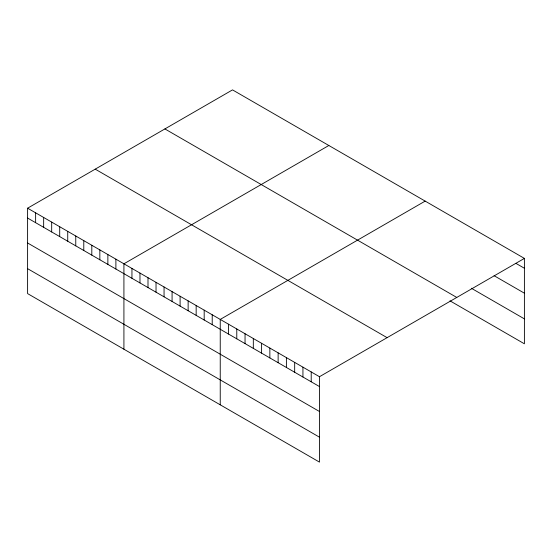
<?xml version="1.0" encoding="UTF-8"?>
<svg xmlns="http://www.w3.org/2000/svg" width="552" height="552" viewBox="0 0 552 552"><rect width="100%" height="100%" fill="white"/><g stroke="black" fill="none" stroke-linecap="round" stroke-linejoin="round"><path stroke-width="0.83" d="M27.6 208.194L319.477 376.712L319.477 462.114L27.6 293.602L27.6 208.194L232.523 89.886L524.4 258.398L524.4 343.806L449.97 300.833M328.84 145.493L123.917 263.808L123.917 349.209M425.164 201.107L220.241 319.415L220.241 404.823M319.477 376.712L524.4 258.398M516.127 263.483L524.4 268.258M494.074 275.683L524.4 293.188M471.332 288.241L524.4 318.877M164.896 128.926L456.773 297.445M95.227 169.153L387.104 337.665M27.6 218.054L319.477 386.572M27.6 242.983L319.477 411.502M27.6 268.672L319.477 437.184M311.211 371.938L311.211 381.798M302.938 367.163L302.938 377.023M294.671 362.388L294.671 372.248M286.398 357.613L286.398 367.473M278.132 352.838L278.132 362.698M269.859 348.064L269.859 357.924M261.593 343.289L261.593 353.149M253.32 338.514L253.32 348.374M245.047 333.739L245.047 343.599M236.78 328.964L236.78 338.825M228.507 324.19L228.507 334.05M212.216 314.778L212.216 324.645M204.185 310.148L204.185 320.008M196.16 305.511L196.16 315.371M188.135 300.881L188.135 310.741M180.104 296.245L180.104 306.105M172.079 291.608L172.079 301.468M164.054 286.978L164.054 296.838M156.03 282.341L156.03 292.201M147.998 277.704L147.998 287.571M139.973 273.074L139.973 282.935M131.949 268.438L131.949 278.298M115.892 259.171L115.892 269.031M107.868 254.534L107.868 264.401M99.843 249.904L99.843 259.764M91.811 245.267L91.811 255.127M83.787 240.637L83.787 250.498M75.762 236.001L75.762 245.861M67.73 231.364L67.73 241.224M59.706 226.734L59.706 236.594M51.681 222.097L51.681 231.957M43.656 217.46L43.656 227.327M35.625 212.83L35.625 222.691"/></g></svg>
